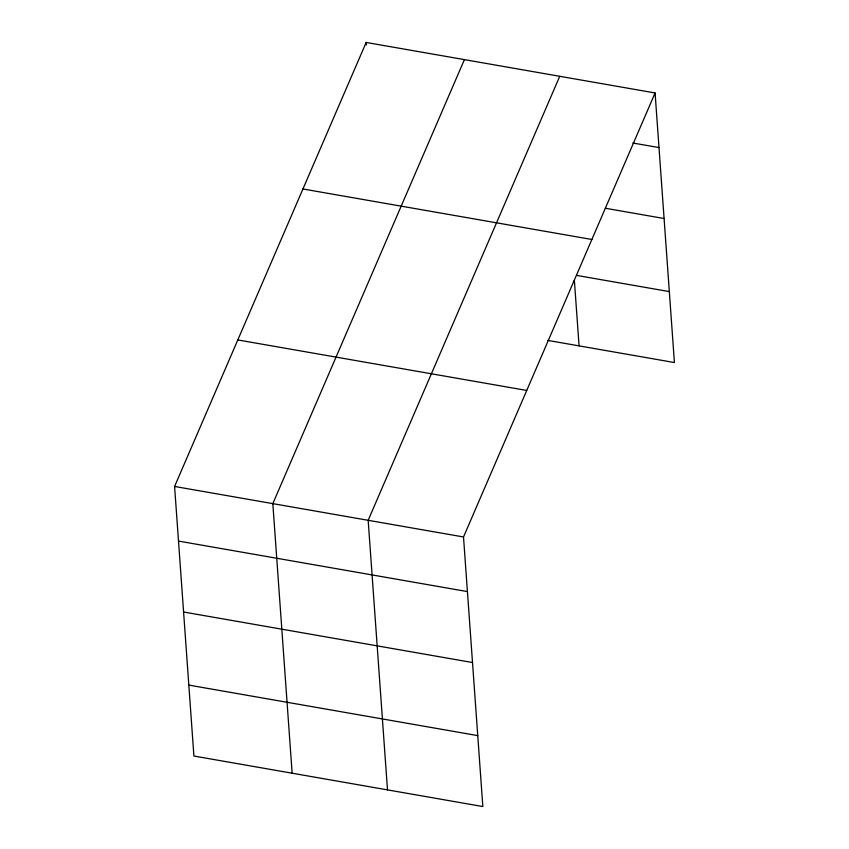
<?xml version="1.0" encoding="UTF-8"?>
<svg xmlns="http://www.w3.org/2000/svg" width="849" height="849" viewBox="0 0 849 849"><rect width="100%" height="100%" fill="white"/><g stroke="black" fill="none" stroke-linecap="round" stroke-linejoin="round"><path stroke-width="1.27" d="M655.088 92.965L463.512 536.971L482.837 806.55L193.912 756.034L174.586 486.456L366.163 42.45L655.088 92.965L674.414 362.544L547.722 340.396M464.403 59.621L272.826 503.637L292.141 773.216M559.746 76.293L368.169 520.299L387.494 789.878M632.887 143.014L659.004 147.577M605.316 208.238L664.088 218.522M302.944 188.977L591.87 239.482M576.598 275.394L669.33 291.6M237.805 339.94L526.73 390.444M174.586 486.456L463.512 536.971M178.502 541.078L467.428 591.594M183.586 612.012L472.511 662.528M188.828 685.101L477.754 735.616M574.359 280.191L579.071 345.872M366.163 42.45L366.354 45.05"/></g></svg>
